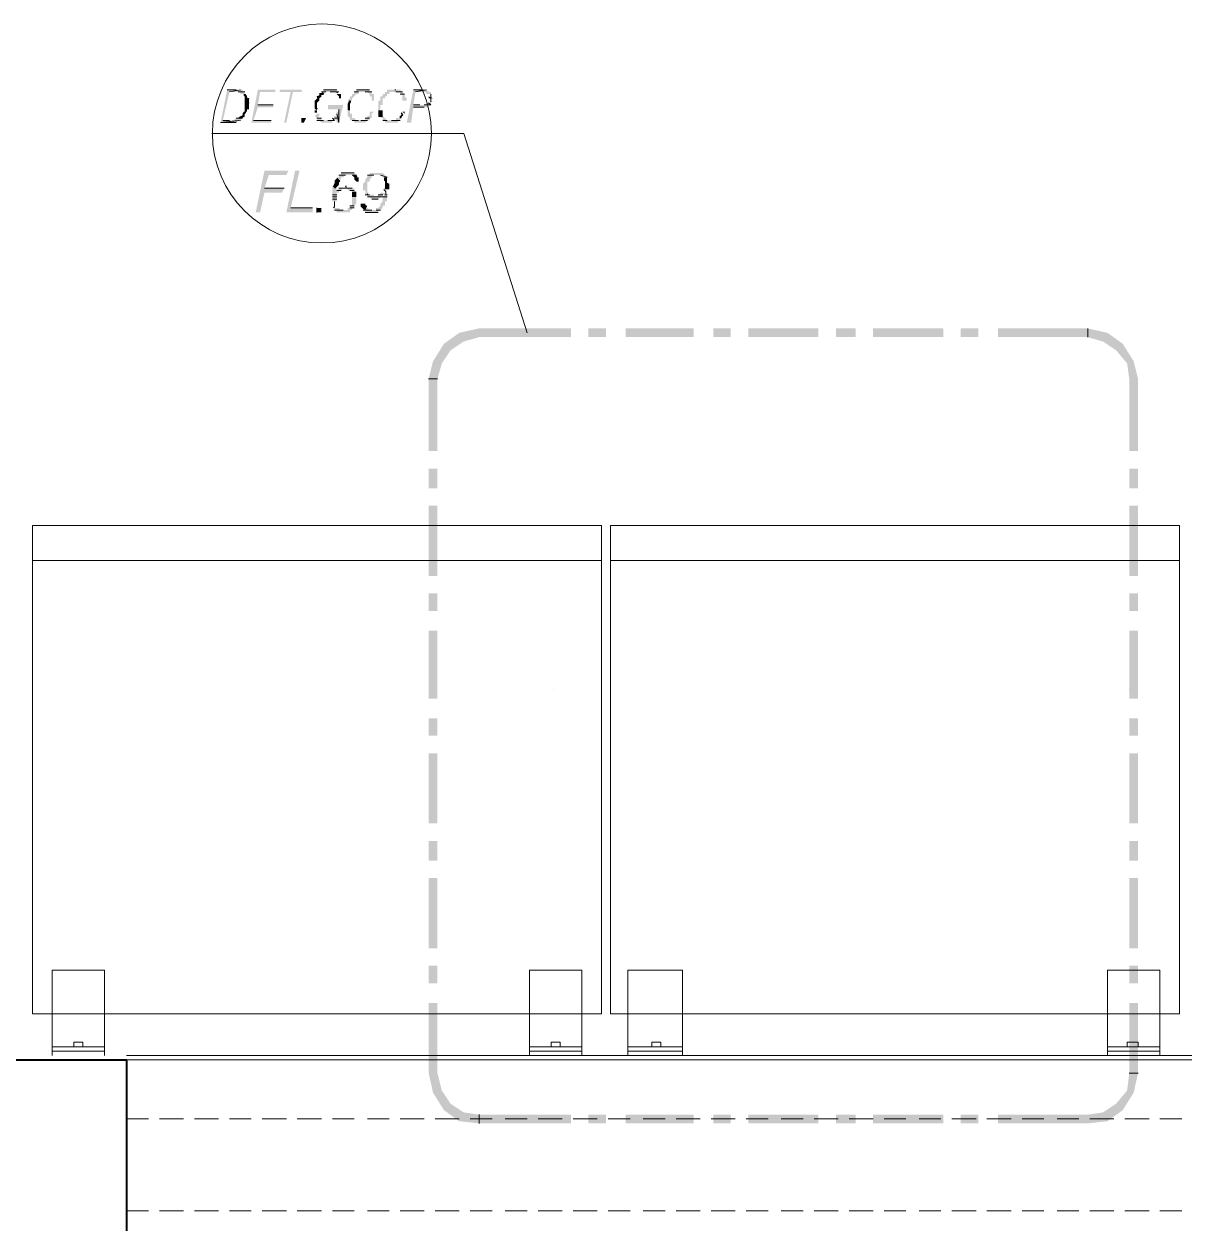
# Model space of a CAD drawing. Header units: millimetres. Extents: x 182 to 575, y -105 to 95.
# Drawn here: x 272.762 to 275.285, y 83.185 to 85.792 of the extents above; entities that cross this region are included whole.
import ezdxf

# ---------------------------------------------------------------- set-up
doc = ezdxf.new("R2010")
doc.units = ezdxf.units.MM
doc.header["$MEASUREMENT"] = 0
doc.layers.add('PDF_Geometry', color=7, linetype='Continuous')
doc.layers.add('PDF_Solid Fills', color=7, linetype='Continuous')

msp = doc.modelspace()

# ---------------------------------------------------------------- hatches: boundary and pattern name
at = {"layer": 'PDF_Solid Fills', "transparency": 33554559}
for points in [[(273.2326, 85.6443), (273.2326, 85.6396), (273.2421, 85.6396), (273.2421, 85.6443), (273.2373, 85.6443), (273.2373, 85.6491), (273.204, 85.6491), (273.1897, 85.5777), (273.2231, 85.5777), (273.2272, 85.5818), (273.2326, 85.5824), (273.2373, 85.5872), (273.2231, 85.5872), (273.2183, 85.5824), (273.1945, 85.5824), (273.2088, 85.6443)], [(273.2993, 85.5777), (273.2993, 85.5824), (273.2612, 85.5824), (273.2707, 85.611), (273.304, 85.611), (273.304, 85.6158), (273.2707, 85.6158), (273.2754, 85.6443), (273.3088, 85.6443), (273.3088, 85.6491), (273.2707, 85.6491), (273.2564, 85.5777)], [(273.3421, 85.6443), (273.3278, 85.5777), (273.3326, 85.5777), (273.3469, 85.6443), (273.3659, 85.6443), (273.3659, 85.6491), (273.3183, 85.6491), (273.3183, 85.6443)], [(273.4135, 85.6443), (273.4088, 85.6443), (273.4088, 85.6396), (273.4183, 85.6443), (273.4421, 85.6443), (273.4421, 85.6491), (273.4135, 85.6491)], [(273.4659, 85.6253), (273.4754, 85.6253), (273.4754, 85.6301), (273.4802, 85.6348), (273.485, 85.6396), (273.4897, 85.6396), (273.4897, 85.6443), (273.5088, 85.6443), (273.5135, 85.6396), (273.5135, 85.6348), (273.5183, 85.6348), (273.5183, 85.6253), (273.5231, 85.6253), (273.5231, 85.6396), (273.5183, 85.6396), (273.5183, 85.6443), (273.5135, 85.6443), (273.5135, 85.6491), (273.485, 85.6491), (273.485, 85.6443), (273.4802, 85.6443), (273.4802, 85.6396), (273.4754, 85.6396), (273.4754, 85.6348), (273.4707, 85.6348), (273.4707, 85.6301)], [(273.5373, 85.6253), (273.5326, 85.6253), (273.5326, 85.6015), (273.5373, 85.6062), (273.5373, 85.6158), (273.5421, 85.6158), (273.5421, 85.6301), (273.5469, 85.6301), (273.5469, 85.6348), (273.5516, 85.6348), (273.5516, 85.6396), (273.5564, 85.6396), (273.5564, 85.6443), (273.5802, 85.6443), (273.5802, 85.6396), (273.585, 85.6396), (273.585, 85.6253), (273.5945, 85.6253), (273.5945, 85.6301), (273.5897, 85.6348), (273.5897, 85.6396), (273.585, 85.6443), (273.5802, 85.6491), (273.5516, 85.6491), (273.5516, 85.6443), (273.5469, 85.6443), (273.5469, 85.6396), (273.5421, 85.6396), (273.5421, 85.6348), (273.5373, 85.6348)], [(273.6469, 85.6396), (273.6469, 85.6443), (273.6421, 85.6443), (273.6373, 85.6491), (273.6088, 85.6491), (273.5945, 85.5777), (273.604, 85.5777), (273.6088, 85.611), (273.6421, 85.611), (273.6421, 85.6158), (273.6469, 85.6158), (273.6469, 85.6205), (273.6516, 85.6253), (273.6421, 85.6205), (273.6373, 85.6205), (273.6373, 85.6158), (273.6088, 85.6158), (273.6135, 85.6443), (273.6326, 85.6443), (273.6373, 85.6428), (273.6373, 85.6396)], [(273.2421, 85.6301), (273.2421, 85.6015), (273.2469, 85.6015), (273.2469, 85.6062), (273.2516, 85.6062), (273.2516, 85.6253)], [(273.3945, 85.6158), (273.3992, 85.6158), (273.3992, 85.6205), (273.404, 85.6253), (273.404, 85.6301), (273.4088, 85.6348), (273.3992, 85.6301), (273.3945, 85.6253)], [(273.4516, 85.6396), (273.4421, 85.6396), (273.4469, 85.6348), (273.4469, 85.6301), (273.4516, 85.6301)], [(273.6421, 85.6301), (273.6516, 85.6301), (273.6421, 85.6348)], [(273.5088, 85.5824), (273.5135, 85.5824), (273.5135, 85.5872), (273.5183, 85.5872), (273.5183, 85.5967), (273.5231, 85.6015), (273.5135, 85.6015), (273.5135, 85.592), (273.5088, 85.592), (273.5088, 85.5872), (273.504, 85.5872), (273.504, 85.5824), (273.485, 85.5824), (273.4802, 85.5872), (273.4754, 85.5872), (273.4754, 85.5967), (273.4707, 85.5967), (273.4707, 85.6062), (273.4659, 85.6015), (273.4659, 85.592), (273.4707, 85.5872), (273.4707, 85.5824), (273.4802, 85.5824), (273.4802, 85.5777), (273.504, 85.5777)], [(273.3659, 85.5872), (273.3659, 85.5777), (273.3707, 85.5777), (273.3754, 85.5872)], [(273.5707, 85.5872), (273.5707, 85.5824), (273.5516, 85.5824), (273.5469, 85.5872), (273.5421, 85.592), (273.5373, 85.5872), (273.5421, 85.5872), (273.5421, 85.5824), (273.5469, 85.5824), (273.5469, 85.5777), (273.5754, 85.5777), (273.5754, 85.5824), (273.5802, 85.5824), (273.5802, 85.5872)], [(273.2754, 85.3824), (273.285, 85.4253), (273.3231, 85.4253), (273.3278, 85.4348), (273.285, 85.4348), (273.2945, 85.4634), (273.3326, 85.4634), (273.3373, 85.4729), (273.285, 85.4729), (273.2659, 85.3824)], [(273.3897, 85.3824), (273.3897, 85.392), (273.3421, 85.392), (273.3612, 85.4729), (273.3516, 85.4729), (273.3326, 85.3824)], [(273.4469, 85.4586), (273.4421, 85.4586), (273.4421, 85.4539), (273.4516, 85.4539), (273.4516, 85.4586), (273.4564, 85.4586), (273.4612, 85.4634), (273.485, 85.4634), (273.4802, 85.4681), (273.4516, 85.4681), (273.4516, 85.4634), (273.4469, 85.4634)], [(273.4897, 85.4586), (273.4802, 85.4586), (273.4802, 85.4539), (273.485, 85.4491), (273.4897, 85.4491)], [(273.5564, 85.4396), (273.5564, 85.4443), (273.5469, 85.4491), (273.5469, 85.4396)], [(273.4421, 85.3872), (273.4421, 85.3824), (273.4707, 85.3824), (273.4707, 85.3872), (273.4754, 85.3872), (273.4754, 85.392), (273.4802, 85.392), (273.4802, 85.3967), (273.485, 85.4015), (273.485, 85.4158), (273.4754, 85.4158), (273.4754, 85.3967), (273.4707, 85.3967), (273.4707, 85.392), (273.4659, 85.392), (273.4659, 85.3872), (273.4516, 85.3872), (273.4469, 85.392), (273.4373, 85.392), (273.4373, 85.3872)], [(273.3992, 85.392), (273.3992, 85.3824), (273.4088, 85.3824), (273.4088, 85.392)]]:
    msp.add_hatch(color=256, dxfattribs=at).paths.add_polyline_path(points)
h = msp.add_hatch(color=256, dxfattribs=at)
h.paths.add_polyline_path([(273.4373, 85.5872), (273.4326, 85.5872), (273.4421, 85.5824), (273.4421, 85.5777), (273.4469, 85.5777), (273.4564, 85.6158), (273.4231, 85.6158), (273.4231, 85.6062), (273.4469, 85.6062), (273.4469, 85.6015), (273.4421, 85.6015), (273.4421, 85.592), (273.4373, 85.592)])
h.paths.add_polyline_path([(273.3945, 85.592), (273.3992, 85.5872), (273.404, 85.592), (273.404, 85.5967), (273.3992, 85.5967)])
h.paths.add_polyline_path([(273.4088, 85.5777), (273.4326, 85.5777), (273.4326, 85.5824), (273.4088, 85.5824), (273.4088, 85.5872), (273.3992, 85.5872), (273.3992, 85.5824), (273.404, 85.5824)])
h = msp.add_hatch(color=256, dxfattribs=at)
h.paths.add_polyline_path([(273.5088, 85.4586), (273.504, 85.4539), (273.504, 85.4491), (273.4993, 85.4443), (273.4993, 85.4301), (273.504, 85.4301), (273.504, 85.4205), (273.5135, 85.4253), (273.5088, 85.4253), (273.5088, 85.4491), (273.5135, 85.4491), (273.5135, 85.4539), (273.5183, 85.4586), (273.5183, 85.4618), (273.5231, 85.4634), (273.5373, 85.4634), (273.5421, 85.4586), (273.5516, 85.4586), (273.5469, 85.4634), (273.5421, 85.4681), (273.5135, 85.4681), (273.5135, 85.4634), (273.5088, 85.4634)])
h.paths.add_polyline_path([(273.5326, 85.4205), (273.5278, 85.4158), (273.5231, 85.4158), (273.5231, 85.4205), (273.5088, 85.4205), (273.5088, 85.4158), (273.5135, 85.4158), (273.5183, 85.411), (273.5326, 85.411), (273.5373, 85.4158), (273.5421, 85.4158), (273.5421, 85.4205), (273.5469, 85.4205), (273.5421, 85.4158), (273.5421, 85.4062), (273.5373, 85.4015), (273.5373, 85.3967), (273.5326, 85.392), (273.5278, 85.392), (273.5278, 85.3872), (273.5135, 85.3872), (273.5088, 85.392), (273.4993, 85.392), (273.4993, 85.3872), (273.504, 85.3872), (273.504, 85.3824), (273.5326, 85.3824), (273.5326, 85.3872), (273.5373, 85.3872), (273.5421, 85.392), (273.5421, 85.3967), (273.5469, 85.3967), (273.5469, 85.4062), (273.5516, 85.4062), (273.5516, 85.4205), (273.5564, 85.4205), (273.5421, 85.4253), (273.5373, 85.4253), (273.5373, 85.4205)])
h = msp.add_hatch(color=256, dxfattribs=at)
h.paths.add_polyline_path([(273.4659, 85.4336), (273.4659, 85.4301), (273.4754, 85.4301), (273.485, 85.4253), (273.4802, 85.4301), (273.4802, 85.4348), (273.4612, 85.4348)])
h.paths.add_polyline_path([(273.4564, 85.4348), (273.4469, 85.4348), (273.4421, 85.4301), (273.4421, 85.4348), (273.4326, 85.4396), (273.4326, 85.4062), (273.4421, 85.4062), (273.4421, 85.4253), (273.4469, 85.4253), (273.4469, 85.4301), (273.4516, 85.4301)])
at = {"layer": 'PDF_Solid Fills', "true_color": 0x828282, "transparency": 33554559}
for points in [[(273.6421, 84.8634), (273.6612, 84.8634), (273.6612, 85.0205), (273.6707, 85.0539), (273.6897, 85.0824), (273.7183, 85.1015), (273.7516, 85.111), (273.9516, 85.111), (273.9516, 85.1301), (273.7516, 85.1301), (273.7088, 85.1205), (273.6754, 85.0967), (273.6516, 85.0586), (273.6421, 85.0205)], [(273.9897, 85.1301), (273.9897, 85.111), (274.0278, 85.111), (274.0278, 85.1301)], [(274.0707, 85.1301), (274.0707, 85.111), (274.2183, 85.111), (274.2183, 85.1301)], [(274.2612, 85.1301), (274.2612, 85.111), (274.2993, 85.111), (274.2993, 85.1301)], [(274.3373, 85.1301), (274.3373, 85.111), (274.4897, 85.111), (274.4897, 85.1301)], [(274.5278, 85.1301), (274.5278, 85.111), (274.5707, 85.111), (274.5707, 85.1301)], [(274.6088, 85.1301), (274.6088, 85.111), (274.7612, 85.111), (274.7612, 85.1301)], [(274.7993, 85.1301), (274.7993, 85.111), (274.8373, 85.111), (274.8373, 85.1301)], [(274.8802, 85.1301), (274.8802, 85.111), (275.0754, 85.111), (275.1088, 85.1015), (275.1373, 85.0824), (275.1612, 85.0539), (275.1659, 85.0205), (275.1659, 84.8634), (275.185, 84.8634), (275.185, 85.0205), (275.1754, 85.0586), (275.1516, 85.0967), (275.1183, 85.1205), (275.0754, 85.1301)], [(273.6421, 84.7824), (273.6612, 84.7824), (273.6612, 84.8253), (273.6421, 84.8253)], [(275.185, 84.8253), (275.1659, 84.8253), (275.1659, 84.7824), (275.185, 84.7824)], [(273.6421, 84.592), (273.6612, 84.592), (273.6612, 84.7443), (273.6421, 84.7443)], [(275.185, 84.7443), (275.1659, 84.7443), (275.1659, 84.592), (275.185, 84.592)], [(273.6421, 84.5158), (273.6612, 84.5158), (273.6612, 84.5539), (273.6421, 84.5539)], [(275.185, 84.5539), (275.1659, 84.5539), (275.1659, 84.5158), (275.185, 84.5158)], [(273.6421, 84.3253), (273.6612, 84.3253), (273.6612, 84.4729), (273.6421, 84.4729)], [(275.185, 84.4729), (275.1659, 84.4729), (275.1659, 84.3253), (275.185, 84.3253)], [(273.6421, 84.2443), (273.6612, 84.2443), (273.6612, 84.2824), (273.6421, 84.2824)], [(275.185, 84.2824), (275.1659, 84.2824), (275.1659, 84.2443), (275.185, 84.2443)], [(273.6421, 84.0539), (273.6612, 84.0539), (273.6612, 84.2062), (273.6421, 84.2062)], [(275.185, 84.2062), (275.1659, 84.2062), (275.1659, 84.0539), (275.185, 84.0539)], [(273.6421, 83.9729), (273.6612, 83.9729), (273.6612, 84.0158), (273.6421, 84.0158)], [(275.185, 84.0158), (275.1659, 84.0158), (275.1659, 83.9729), (275.185, 83.9729)], [(273.6421, 83.7824), (273.6612, 83.7824), (273.6612, 83.9348), (273.6421, 83.9348)], [(275.185, 83.9348), (275.1659, 83.9348), (275.1659, 83.7824), (275.185, 83.7824)], [(273.6421, 83.7062), (273.6612, 83.7062), (273.6612, 83.7443), (273.6421, 83.7443)], [(275.185, 83.7443), (275.1659, 83.7443), (275.1659, 83.7062), (275.185, 83.7062)], [(273.6421, 83.511), (273.6516, 83.4681), (273.6754, 83.4301), (273.7088, 83.4062), (273.7516, 83.4015), (273.9516, 83.4015), (273.9516, 83.4205), (273.7516, 83.4205), (273.7183, 83.4253), (273.6897, 83.4443), (273.6707, 83.4729), (273.6612, 83.511), (273.6612, 83.6634), (273.6421, 83.6634)], [(275.185, 83.6634), (275.1659, 83.6634), (275.1659, 83.511), (275.1612, 83.4729), (275.1373, 83.4443), (275.1088, 83.4253), (275.0754, 83.4205), (274.8802, 83.4205), (274.8802, 83.4015), (275.0754, 83.4015), (275.1183, 83.4062), (275.1516, 83.4301), (275.1754, 83.4681), (275.185, 83.511)], [(274.0278, 83.4015), (274.0278, 83.4205), (273.9897, 83.4205), (273.9897, 83.4015)], [(274.2183, 83.4015), (274.2183, 83.4205), (274.0707, 83.4205), (274.0707, 83.4015)], [(274.2993, 83.4015), (274.2993, 83.4205), (274.2612, 83.4205), (274.2612, 83.4015)], [(274.4897, 83.4015), (274.4897, 83.4205), (274.3373, 83.4205), (274.3373, 83.4015)], [(274.5707, 83.4015), (274.5707, 83.4205), (274.5278, 83.4205), (274.5278, 83.4015)], [(274.7612, 83.4015), (274.7612, 83.4205), (274.6088, 83.4205), (274.6088, 83.4015)], [(274.8373, 83.4015), (274.8373, 83.4205), (274.7993, 83.4205), (274.7993, 83.4015)]]:
    msp.add_hatch(color=8, dxfattribs=at).paths.add_polyline_path(points)

# ---------------------------------------------------------------- linework, layer by layer
at = {"layer": 'PDF_Geometry', "lineweight": 13}
for points in [[(273.2231, 85.6491), (273.204, 85.6491), (273.2231, 85.6491)], [(273.6278, 85.6491), (273.6088, 85.6491), (273.6278, 85.6491)], [(273.6326, 85.6491), (273.6135, 85.6443), (273.6326, 85.6491)], [(273.2278, 85.6443), (273.2421, 85.6443), (273.2278, 85.6443)], [(273.2421, 85.6443), (273.2278, 85.6443), (273.2421, 85.6443)], [(273.4326, 85.6443), (273.4469, 85.6443), (273.4326, 85.6443)], [(273.6421, 85.6205), (273.6469, 85.6158), (273.6421, 85.6205)], [(273.6231, 85.611), (273.6088, 85.611), (273.6231, 85.611)], [(273.2088, 85.5777), (273.1897, 85.5777), (273.2088, 85.5777)], [(273.2135, 85.5777), (273.1897, 85.5777), (273.2135, 85.5777)], [(273.2183, 85.5777), (273.1897, 85.5777), (273.2183, 85.5777)], [(273.4373, 85.5872), (273.4421, 85.5872), (273.4373, 85.5872)], [(273.4945, 85.5824), (273.5088, 85.5824), (273.4945, 85.5824)], [(273.5612, 85.5824), (273.5754, 85.5824), (273.5612, 85.5824)], [(273.5373, 85.4634), (273.5516, 85.4586), (273.5373, 85.4634)], [(273.5278, 85.4158), (273.5421, 85.4158), (273.5278, 85.4158)], [(273.4564, 85.3872), (273.4373, 85.3872), (273.4564, 85.3872)], [(273.5183, 85.3872), (273.504, 85.3872), (273.5183, 85.3872)], [(272.7802, 84.6253), (274.0183, 84.6253), (274.0183, 83.6396), (272.7802, 83.6396)], [(274.0373, 84.6253), (275.2754, 84.6253), (275.2754, 83.6396), (274.0373, 83.6396)], [(272.8707, 83.5777), (272.8897, 83.5777), (272.8897, 83.5681), (272.8707, 83.5681)], [(273.9278, 83.5777), (273.9088, 83.5777), (273.9088, 83.5681), (273.9278, 83.5681)], [(274.1278, 83.5777), (274.1469, 83.5777), (274.1469, 83.5681), (274.1278, 83.5681)], [(275.185, 83.5777), (275.1612, 83.5777), (275.1612, 83.5681), (275.185, 83.5681)]]:
    msp.add_lwpolyline(points, close=True, dxfattribs=at)
for points in [[(273.2326, 85.6491), (273.2088, 85.6443), (273.2326, 85.6491)], [(273.4135, 85.6491), (273.4421, 85.6491), (273.4135, 85.6491)], [(273.485, 85.6491), (273.5135, 85.6491), (273.485, 85.6491)], [(273.5683, 85.6491), (273.5707, 85.6491), (273.5707, 85.6491)], [(273.6373, 85.6491), (273.6135, 85.6443), (273.6373, 85.6491)], [(273.2421, 85.6205), (273.2516, 85.6205), (273.2421, 85.6205)], [(273.3992, 85.6205), (273.3945, 85.6205), (273.3992, 85.6205)], [(273.3945, 85.6205), (273.3992, 85.6205), (273.3945, 85.6205)], [(273.4183, 85.6443), (273.4088, 85.6443), (273.4183, 85.6443)], [(273.4278, 85.6443), (273.4469, 85.6443), (273.4278, 85.6443)], [(273.4469, 85.6443), (273.4278, 85.6443), (273.4469, 85.6443)], [(273.4421, 85.642), (273.4445, 85.6443), (273.4373, 85.6443)], [(273.4469, 85.6443), (273.4373, 85.6443), (273.4469, 85.6443)], [(273.4373, 85.6443), (273.4469, 85.6443), (273.4373, 85.6443)], [(273.4897, 85.6443), (273.4802, 85.6443), (273.4897, 85.6443)], [(273.5183, 85.6443), (273.504, 85.6443), (273.5183, 85.6443)], [(273.504, 85.6443), (273.5183, 85.6443), (273.504, 85.6443)], [(273.5088, 85.6443), (273.5183, 85.6443), (273.5088, 85.6443)], [(273.585, 85.6443), (273.5707, 85.6443), (273.585, 85.6443)], [(273.5707, 85.6443), (273.585, 85.6443), (273.5707, 85.6443)], [(273.5802, 85.6396), (273.5897, 85.6396), (273.5802, 85.6396)], [(273.5897, 85.6396), (273.5802, 85.6396), (273.5897, 85.6396)], [(273.6469, 85.6396), (273.6469, 85.6372), (273.6469, 85.6324)], [(273.6469, 85.6301), (273.6469, 85.6277), (273.6469, 85.6229)], [(273.304, 85.6158), (273.2707, 85.6158), (273.304, 85.6158)], [(273.3945, 85.611), (273.3992, 85.611), (273.3945, 85.611)], [(273.3992, 85.611), (273.3945, 85.611), (273.3992, 85.611)], [(273.4421, 85.5967), (273.4469, 85.5777), (273.4421, 85.5967)], [(273.4469, 85.6062), (273.4469, 85.5777), (273.4469, 85.6062)], [(273.6088, 85.6158), (273.6231, 85.6158), (273.6088, 85.6158)], [(273.6278, 85.611), (273.6088, 85.611), (273.6278, 85.611)], [(273.6326, 85.611), (273.6088, 85.611), (273.6326, 85.611)], [(273.6326, 85.6158), (273.6469, 85.6158), (273.6326, 85.6158)], [(273.2278, 85.5824), (273.1897, 85.5777), (273.2278, 85.5824)], [(273.2326, 85.5824), (273.1897, 85.5777), (273.2326, 85.5824)], [(273.2231, 85.5777), (273.1897, 85.5777), (273.2231, 85.5777)], [(273.1945, 85.5824), (273.2088, 85.5824), (273.1945, 85.5824)], [(273.2231, 85.5872), (273.2373, 85.5872), (273.2231, 85.5872)], [(273.2993, 85.5824), (273.2612, 85.5824), (273.2993, 85.5824)], [(273.3659, 85.5777), (273.3659, 85.5872), (273.3659, 85.5777)], [(273.4088, 85.5872), (273.3992, 85.5872), (273.4088, 85.5872)], [(273.3992, 85.5872), (273.4088, 85.5872), (273.3992, 85.5872)], [(273.4135, 85.5824), (273.3992, 85.5824), (273.4135, 85.5824)], [(273.4231, 85.5824), (273.4373, 85.5824), (273.4231, 85.5824)], [(273.4302, 85.5824), (273.4373, 85.5824), (273.4326, 85.5872)], [(273.4373, 85.5872), (273.4421, 85.5872), (273.4373, 85.5872)], [(273.4421, 85.5872), (273.4373, 85.5872), (273.4421, 85.5872)], [(273.4897, 85.5824), (273.4754, 85.5824), (273.4897, 85.5824)], [(273.504, 85.5872), (273.5135, 85.5872), (273.504, 85.5872)], [(273.5421, 85.5824), (273.5516, 85.5824), (273.5421, 85.5824)], [(273.5516, 85.5824), (273.5421, 85.5824), (273.5516, 85.5824)], [(273.5802, 85.5824), (273.5659, 85.5824), (273.5802, 85.5824)], [(273.5659, 85.5824), (273.5802, 85.5824), (273.5659, 85.5824)], [(273.1707, 85.5539), (273.6516, 85.5539), (273.7183, 85.5539), (273.8564, 85.1205)], [(273.4612, 85.4634), (273.4469, 85.4634), (273.4612, 85.4634)], [(273.4802, 85.4681), (273.4516, 85.4681), (273.4802, 85.4681)], [(273.4683, 85.4681), (273.4707, 85.4681), (273.4707, 85.4681)], [(273.4754, 85.4634), (273.485, 85.4634), (273.4754, 85.4634)], [(273.485, 85.4634), (273.4754, 85.4634), (273.485, 85.4634)], [(273.5231, 85.4634), (273.5088, 85.4634), (273.5231, 85.4634)], [(273.4635, 85.4396), (273.4612, 85.4396), (273.4612, 85.4396), (273.4635, 85.4348)], [(273.3278, 85.4348), (273.285, 85.4348), (273.3278, 85.4348)], [(273.4326, 85.4205), (273.4421, 85.4205), (273.4326, 85.4205)], [(273.4421, 85.4205), (273.4326, 85.4205), (273.4421, 85.4205)], [(273.4421, 85.4158), (273.4326, 85.4158), (273.4421, 85.4158)], [(273.4326, 85.4158), (273.4421, 85.4158), (273.4326, 85.4158)], [(273.4326, 85.411), (273.4421, 85.411), (273.4326, 85.411)], [(273.4516, 85.4301), (273.4421, 85.4301), (273.4516, 85.4301)], [(273.4421, 85.4301), (273.4516, 85.4301), (273.4421, 85.4301)], [(273.4564, 85.4348), (273.4469, 85.4348), (273.4564, 85.4348)], [(273.4754, 85.4348), (273.4469, 85.4348), (273.4754, 85.4348)], [(273.4469, 85.4348), (273.4754, 85.4348), (273.4469, 85.4348)], [(273.4707, 85.4301), (273.4802, 85.4301), (273.4707, 85.4301)], [(273.4802, 85.4301), (273.4707, 85.4301), (273.4802, 85.4301)], [(273.504, 85.4205), (273.5135, 85.4205), (273.504, 85.4205)], [(273.5088, 85.4229), (273.5088, 85.4205), (273.5135, 85.4205)], [(273.5088, 85.4158), (273.5421, 85.4158), (273.5088, 85.4158)], [(273.5326, 85.411), (273.5183, 85.411), (273.5326, 85.411)], [(273.5183, 85.411), (273.5326, 85.411), (273.5183, 85.411)], [(273.5326, 85.4205), (273.5421, 85.4205), (273.5326, 85.4205)], [(273.5516, 85.4158), (273.5421, 85.4158), (273.5516, 85.4158)], [(273.5445, 85.4324), (273.5493, 85.4277), (273.5493, 85.4229)], [(273.5564, 85.4348), (273.5469, 85.4348), (273.5564, 85.4348)], [(273.5469, 85.4348), (273.5564, 85.4348), (273.5469, 85.4348)], [(273.5469, 85.4205), (273.5516, 85.4205), (273.5469, 85.4205)], [(273.3897, 85.392), (273.3421, 85.392), (273.3897, 85.392)], [(273.3992, 85.3824), (273.3992, 85.392), (273.3992, 85.3824)], [(273.4373, 85.4062), (273.4373, 85.4039), (273.4373, 85.3991), (273.4373, 85.3943), (273.435, 85.392)], [(273.4707, 85.3967), (273.4802, 85.3967), (273.4707, 85.3967)], [(273.4802, 85.392), (273.4707, 85.392), (273.4802, 85.392)], [(273.5135, 85.3872), (273.4993, 85.3872), (273.5135, 85.3872)], [(273.5373, 85.3872), (273.5278, 85.3872), (273.5373, 85.3872)], [(273.5278, 85.3872), (273.5373, 85.3872), (273.5278, 85.3872)], [(273.504, 85.3824), (273.5326, 85.3824), (273.504, 85.3824)], [(273.5326, 85.3824), (273.504, 85.3824), (273.5326, 85.3824)], [(273.9135, 84.3443), (273.9135, 84.3443)], [(275.1659, 84.3443), (275.1659, 84.3443)], [(272.9373, 83.5491), (272.9373, 83.7348), (272.8231, 83.7348), (272.8231, 83.5491)], [(273.8612, 83.5491), (273.8612, 83.7348), (273.9754, 83.7348), (273.9754, 83.5491)], [(274.1945, 83.5491), (274.1945, 83.7348), (274.0754, 83.7348), (274.0754, 83.5491)], [(275.1183, 83.5491), (275.1183, 83.7348), (275.2326, 83.7348), (275.2326, 83.5491)], [(272.9373, 83.5681), (272.8231, 83.5681)], [(273.8612, 83.5681), (273.9754, 83.5681)], [(274.1945, 83.5681), (274.0754, 83.5681)], [(275.1183, 83.5681), (275.2326, 83.5681)], [(272.9373, 83.5586), (272.8231, 83.5586)], [(277.6802, 83.5491), (272.985, 83.5491)], [(273.8612, 83.5586), (273.9754, 83.5586)], [(274.1945, 83.5586), (274.0754, 83.5586)], [(275.1183, 83.5586), (275.2326, 83.5586)], [(273.0326, 83.411), (272.985, 83.411)], [(273.1088, 83.411), (273.0564, 83.411)], [(273.185, 83.411), (273.1326, 83.411)], [(273.2564, 83.411), (273.2088, 83.411)], [(273.3326, 83.411), (273.2802, 83.411)], [(273.4088, 83.411), (273.3564, 83.411)], [(273.4802, 83.411), (273.4326, 83.411)], [(273.5564, 83.411), (273.5088, 83.411)], [(273.6326, 83.411), (273.5802, 83.411)], [(273.7088, 83.411), (273.6564, 83.411)], [(273.7802, 83.411), (273.7326, 83.411)], [(273.8564, 83.411), (273.8088, 83.411)], [(273.9326, 83.411), (273.8802, 83.411)], [(274.0088, 83.411), (273.9564, 83.411)], [(274.0802, 83.411), (274.0326, 83.411)], [(274.1564, 83.411), (274.1088, 83.411)], [(274.2326, 83.411), (274.1802, 83.411)], [(274.3088, 83.411), (274.2564, 83.411)], [(274.3802, 83.411), (274.3326, 83.411)], [(274.4564, 83.411), (274.4088, 83.411)], [(274.5326, 83.411), (274.4802, 83.411)], [(274.6088, 83.411), (274.5564, 83.411)], [(274.6802, 83.411), (274.6326, 83.411)], [(274.7564, 83.411), (274.7088, 83.411)], [(274.8326, 83.411), (274.7802, 83.411)], [(274.9088, 83.411), (274.8564, 83.411)], [(274.9802, 83.411), (274.9326, 83.411)], [(275.0564, 83.411), (275.0088, 83.411)], [(275.1326, 83.411), (275.0802, 83.411)], [(275.2088, 83.411), (275.1564, 83.411)], [(275.2802, 83.411), (275.2326, 83.411)], [(273.0326, 83.211), (272.985, 83.211)], [(273.1088, 83.211), (273.0564, 83.211)], [(273.185, 83.211), (273.1326, 83.211)], [(273.2564, 83.211), (273.2088, 83.211)], [(273.3326, 83.211), (273.2802, 83.211)], [(273.4088, 83.211), (273.3564, 83.211)], [(273.4802, 83.211), (273.4326, 83.211)], [(273.5564, 83.211), (273.5088, 83.211)], [(273.6326, 83.211), (273.5802, 83.211)], [(273.7088, 83.211), (273.6564, 83.211)], [(273.7802, 83.211), (273.7326, 83.211)], [(273.8564, 83.211), (273.8088, 83.211)], [(273.9326, 83.211), (273.8802, 83.211)], [(274.0088, 83.211), (273.9564, 83.211)], [(274.0802, 83.211), (274.0326, 83.211)], [(274.1564, 83.211), (274.1088, 83.211)], [(274.2326, 83.211), (274.1802, 83.211)], [(274.3088, 83.211), (274.2564, 83.211)], [(274.3802, 83.211), (274.3326, 83.211)], [(274.4564, 83.211), (274.4088, 83.211)], [(274.5326, 83.211), (274.4802, 83.211)], [(274.6088, 83.211), (274.5564, 83.211)], [(274.6802, 83.211), (274.6326, 83.211)], [(274.7564, 83.211), (274.7088, 83.211)], [(274.8326, 83.211), (274.7802, 83.211)], [(274.9088, 83.211), (274.8564, 83.211)], [(274.9802, 83.211), (274.9326, 83.211)], [(275.0564, 83.211), (275.0088, 83.211)], [(275.1326, 83.211), (275.0802, 83.211)], [(275.2088, 83.211), (275.1564, 83.211)], [(275.2802, 83.211), (275.2326, 83.211)]]:
    msp.add_lwpolyline(points, dxfattribs=at)
for points, const_width in [([(273.2421, 85.6396), (273.2421, 85.6372), (273.2445, 85.6348), (273.2445, 85.6301), (273.2516, 85.6277)], 0.00476), ([(273.4135, 85.642), (273.4112, 85.6396), (273.4064, 85.6396), (273.4064, 85.6348), (273.3992, 85.6324)], 0.00476), ([(273.4707, 85.6253), (273.4707, 85.6229), (273.4683, 85.6181), (273.4683, 85.6134), (273.4683, 85.6086), (273.4683, 85.6039)], 0.00476), ([(273.2302, 85.5872), (273.235, 85.5896), (273.2397, 85.592), (273.2397, 85.5967), (273.2421, 85.5991), (273.2421, 85.6015)], 0.00476), ([(273.3969, 85.6158), (273.3969, 85.6134), (273.3969, 85.6086), (273.3992, 85.6062)], 0.00476), ([(273.5373, 85.6039), (273.5373, 85.6015), (273.5373, 85.5967), (273.5373, 85.592), (273.5373, 85.5896)], 0.00952), ([(273.5826, 85.5991), (273.585, 85.5943), (273.5802, 85.5896), (273.5826, 85.5872)], 0.00337), ([(273.4469, 85.4539), (273.4445, 85.4515), (273.4421, 85.4491), (273.4421, 85.4443), (273.4397, 85.4396), (273.4421, 85.4372)], 0.00952), ([(273.5516, 85.4396), (273.5516, 85.4372), (273.5516, 85.4324)], 0.00952), ([(273.4802, 85.4277), (273.4802, 85.4253), (273.4802, 85.4205), (273.4802, 85.4158)], 0.00952), ([(273.4993, 85.4015), (273.4993, 85.3967), (273.5016, 85.3943), (273.5064, 85.392)], 0.00952)]:
    msp.add_lwpolyline(points, dxfattribs=dict(at, const_width=const_width))
for points in [[(273.3969, 85.6062, 0, 0, 0), (273.3969, 85.6039, 0.00476, 0.00476, 0), (273.3969, 85.5991, 0, 0, 0), (273.3969, 85.5943, 0, 0, 0)], [(273.485, 85.4586, 0.00673, 0.00673, 0), (273.4802, 85.4634, 0, 0, 0), (273.4707, 85.4634, 0, 0, 0)], [(273.5469, 85.4586, 0.00337, 0.00337, 0), (273.5469, 85.4562, 0.00952, 0.00952, 0), (273.5516, 85.4515, 0, 0, 0), (273.5516, 85.4467, 0, 0, 0)]]:
    msp.add_lwpolyline(points, format="xyseb", dxfattribs=at)
at = {"layer": 'PDF_Geometry', "color": 8, "lineweight": 0, "true_color": 0x828282}
for points in [[(275.0754, 85.1301), (275.0754, 85.111)], [(273.6421, 85.0205), (273.6612, 85.0205)], [(275.185, 83.511), (275.1659, 83.511)], [(273.7516, 83.4205), (273.7516, 83.4015)]]:
    msp.add_lwpolyline(points, dxfattribs=at)
at = {"layer": 'PDF_Geometry', "lineweight": 20}
for points in [[(272.7802, 84.7015), (272.7802, 84.6253), (274.0183, 84.6253), (274.0183, 84.7015)], [(274.0373, 84.7015), (274.0373, 84.6253), (275.2754, 84.6253), (275.2754, 84.7015)]]:
    msp.add_lwpolyline(points, close=True, dxfattribs=at)
for points in [[(274.0183, 84.7015), (274.0183, 84.6253)], [(275.2754, 84.7015), (275.2754, 84.6253)], [(277.6802, 83.5396), (272.985, 83.5396)]]:
    msp.add_lwpolyline(points, dxfattribs=at)
at = {"layer": 'PDF_Geometry', "lineweight": 40}
msp.add_lwpolyline([(272.7326, 66.4062), (272.7326, 83.5396), (272.985, 83.5396), (272.985, 66.4062)], dxfattribs=at)
at = {"layer": 'PDF_Geometry', "lineweight": 13}
msp.add_circle((273.4099, 85.5539), 0.2381, dxfattribs=at)
at = {"layer": 'PDF_Solid Fills', "transparency": 33554559}
msp.add_solid([(273.5897, 85.5967), (273.585, 85.6015), (273.5897, 85.6015)], dxfattribs=at)

doc.saveas('drawing.dxf')
